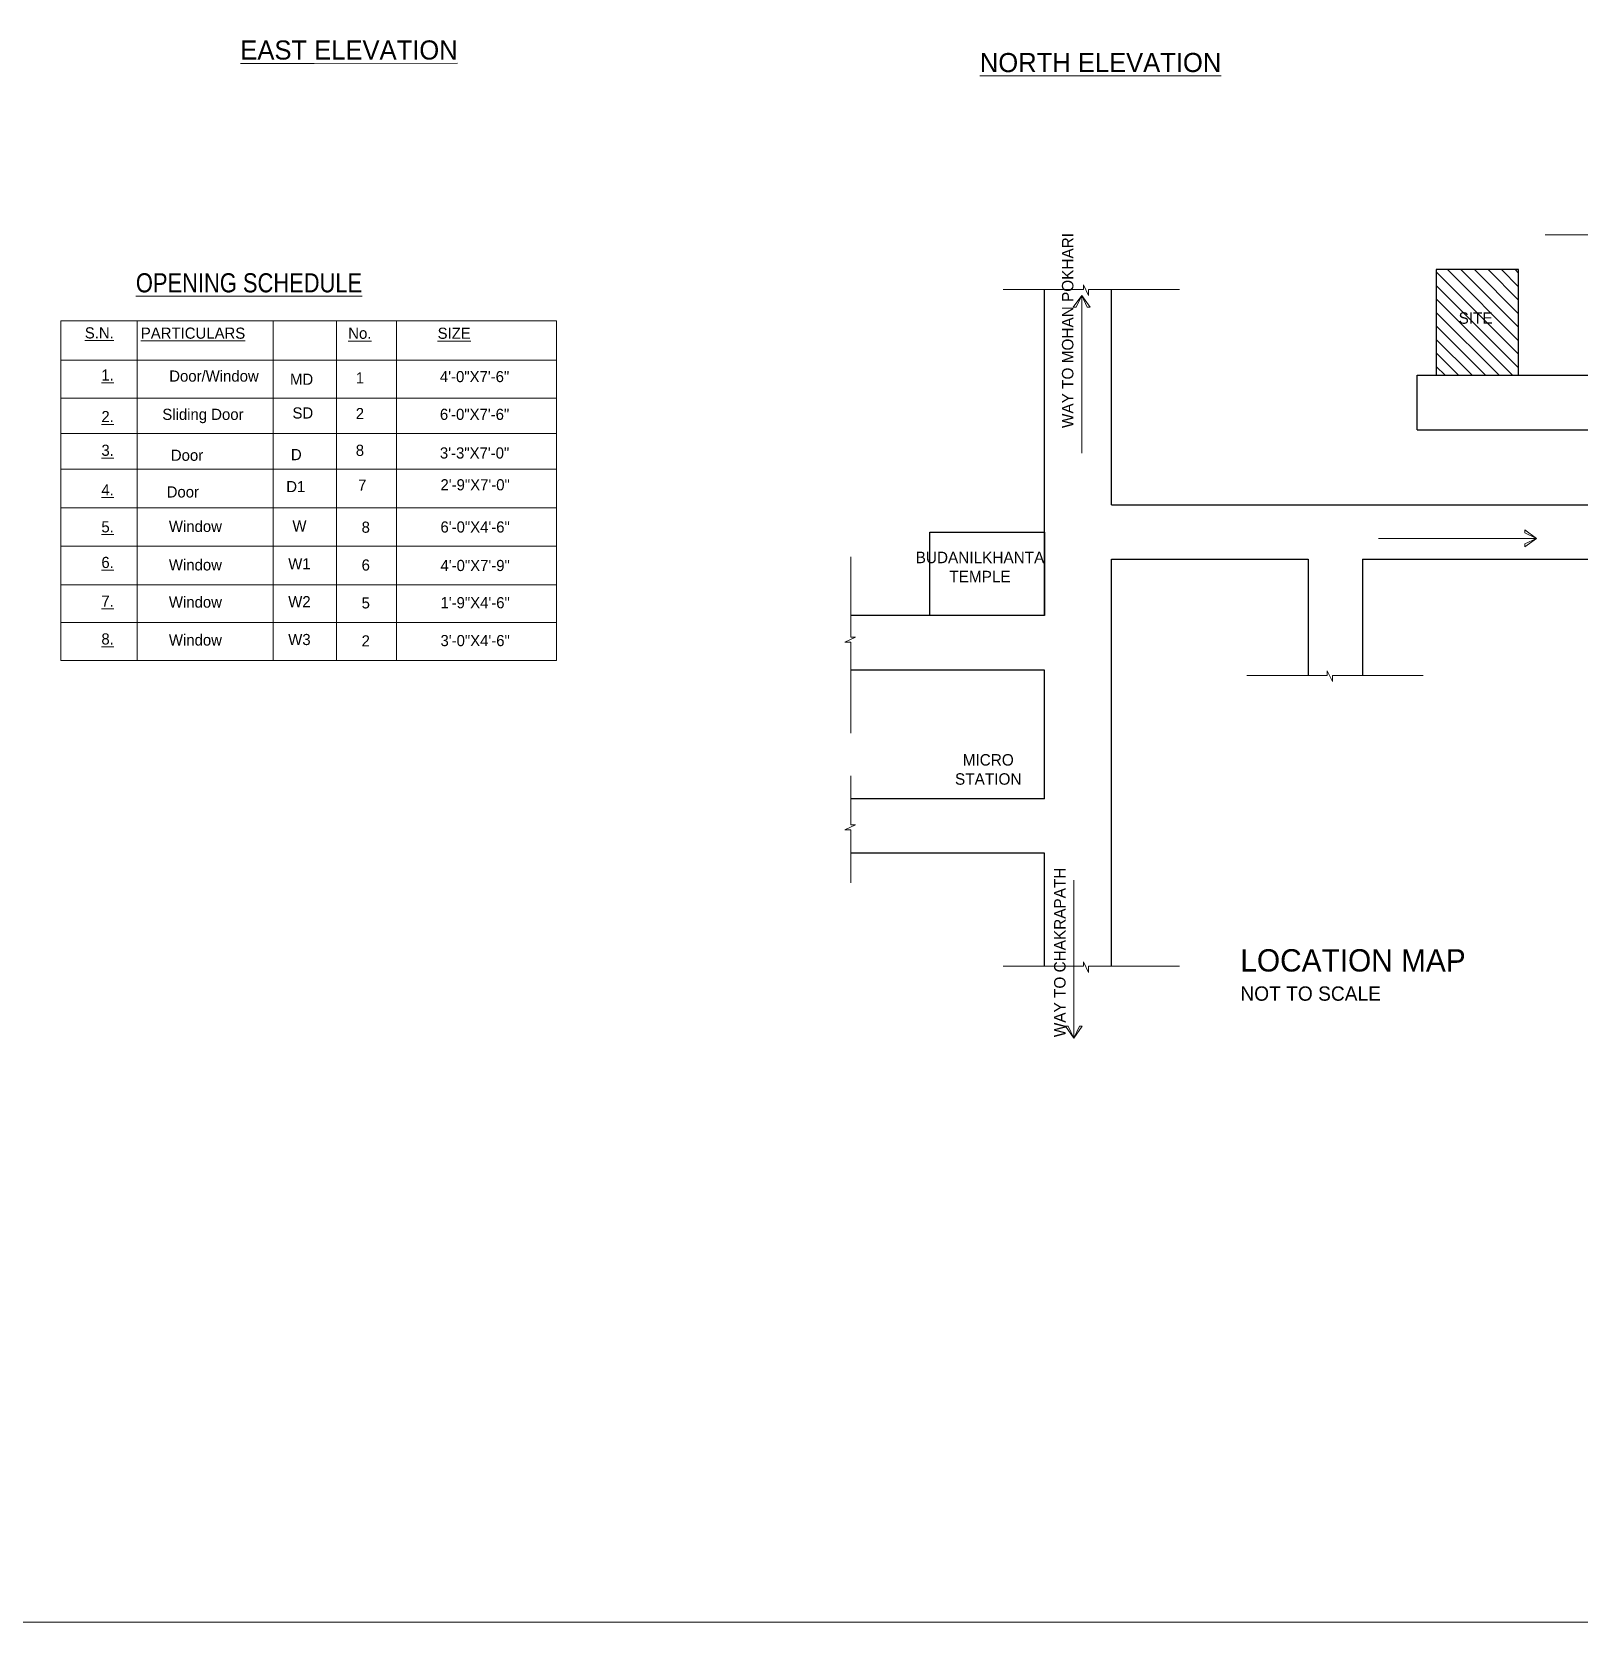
# Model space of a CAD drawing. Header units: inches. Extents: x 28835 to 36795, y -18828 to -9750.
# Drawn here: x 29898 to 31112, y -12596 to -11348 of the extents above; entities that cross this region are included whole.
import ezdxf

# ---------------------------------------------------------------- set-up
doc = ezdxf.new("R2010")
doc.units = ezdxf.units.IN
doc.header["$LTSCALE"] = 12
doc.header["$MEASUREMENT"] = 0
for name, color, linetype, lineweight in [('dimentions', 5, 'Continuous', 9), ('ele final', 145, 'Continuous', 20), ('Ha2', 31, 'Continuous', 0), ('Text', 7, 'Continuous', 5), ('TEXT1', 5, 'Continuous', 9), ('Wall', 1, 'Continuous', 30)]:
    doc.layers.add(name, color=color, linetype=linetype, lineweight=lineweight)
doc.styles.add('KBS', font='GOTHIC.TTF')

msp = doc.modelspace()

# ---------------------------------------------------------------- hatches: boundary and pattern name
at = {"layer": 'Ha2'}
h = msp.add_hatch(dxfattribs=at)
h.set_pattern_fill('ANSI31', color=256, scale=60, angle=-90, style=0)
h.set_pattern_definition([(315, (38640.222, -134491.4744), (5.30330086, 5.30330086), [])])
h.paths.add_polyline_path([(31064.6, -11617.38), (31064.6, -11534.43), (30999.89, -11534.43), (30999.89, -11617.38)])
h.paths.add_polyline_path([(31036.45, -11560.55), (31036.45, -11585.55), (31022.5, -11585.55), (31022.5, -11560.55)], flags=24)

# ---------------------------------------------------------------- linework, layer by layer
at = {"layer": 'dimentions', "ltscale": 0.3}
for p, q in [((30309.68, -11574.62), (29920.63, -11574.62)), ((29920.63, -11841.25), (29920.63, -11574.62)), ((29980.63, -11781.76), (29980.63, -11574.62)), ((30087.21, -11574.62), (30087.21, -11781.76)), ((30137.03, -11574.62), (30137.03, -11781.76)), ((30183.98, -11574.62), (30183.98, -11781.76)), ((30309.68, -11574.62), (30309.68, -11841.25)), ((30309.68, -11605.45), (29920.63, -11605.45)), ((30309.68, -11635.23), (29920.63, -11635.23)), ((30309.68, -11663.09), (29920.63, -11663.09)), ((30309.68, -11691.09), (29920.63, -11691.09)), ((30309.68, -11721.31), (29920.63, -11721.31)), ((30309.68, -11751.53), (29920.63, -11751.53)), ((30309.68, -11781.76), (29920.63, -11781.76)), ((29980.63, -11841.25), (29980.63, -11781.76)), ((30087.21, -11781.76), (30087.21, -11841.25)), ((30137.03, -11781.76), (30137.03, -11841.25)), ((30183.98, -11781.76), (30183.98, -11841.25)), ((30309.68, -11811.5), (29920.63, -11811.5)), ((30309.68, -11841.25), (29920.63, -11841.25))]:
    msp.add_line(p, q, dxfattribs=at)
at = {"layer": 'ele final', "ltscale": 12}
msp.add_lwpolyline([(28834.59, -9750.45), (32448.17, -9750.45), (32448.17, -12596.12), (28834.59, -12596.12)], close=True, dxfattribs=at)
at = {"layer": 'Ha2'}
for p, q in [((30721.74, -11678.45), (30721.74, -11554.59)), ((30954.75, -11745.38), (31078.62, -11745.38)), ((30715.58, -12013.71), (30715.58, -12137.58))]:
    msp.add_line(p, q, dxfattribs=at)
for points in [[(31085.45, -11506.98), (31148.5, -11506.98), (31148.5, -11506.98), (31148.5, -11503.44), (31152.51, -11511.81), (31152.51, -11506.98), (31223.83, -11506.98)], [(30660.06, -11549.91), (30723.11, -11549.91), (30723.11, -11549.91), (30723.11, -11546.37), (30727.13, -11554.74), (30727.13, -11549.91), (30798.44, -11549.91)], [(30721.74, -11554.59), (30715.13, -11563.81), (30717.38, -11563.81), (30721.74, -11554.59)], [(30721.74, -11554.59), (30728.35, -11563.81), (30726.1, -11563.81), (30721.74, -11554.59)], [(31078.62, -11745.38), (31069.4, -11738.77), (31069.4, -11741.02), (31078.62, -11745.38)], [(31078.62, -11745.38), (31069.4, -11751.99), (31069.4, -11749.74), (31078.62, -11745.38)], [(30540.65, -11759.81), (30540.65, -11822.85), (30540.65, -11822.85), (30544.2, -11822.85), (30535.83, -11826.87), (30540.65, -11826.87), (30540.65, -11898.19)], [(30851.37, -11852.97), (30914.42, -11852.97), (30914.42, -11852.97), (30914.42, -11849.43), (30918.43, -11857.79), (30918.43, -11852.97), (30989.75, -11852.97)], [(30540.65, -11931.86), (30540.65, -11970.1), (30540.65, -11970.1), (30544.2, -11970.1), (30535.83, -11974.11), (30540.65, -11974.11), (30540.65, -12015.86)], [(30660.06, -12081.28), (30723.11, -12081.28), (30723.11, -12081.28), (30723.11, -12077.74), (30727.13, -12086.11), (30727.13, -12081.28), (30798.44, -12081.28)], [(30715.58, -12137.58), (30708.97, -12128.36), (30711.22, -12128.36), (30715.58, -12137.58)], [(30715.58, -12137.58), (30722.19, -12128.36), (30719.94, -12128.36), (30715.58, -12137.58)]]:
    msp.add_lwpolyline(points, dxfattribs=at)
at = {"layer": 'Wall'}
for p, q in [((30692.62, -11806), (30692.62, -11549.91)), ((30745.12, -11719.08), (30745.12, -11549.91)), ((30984.99, -11617.38), (31133.52, -11617.38)), ((30984.99, -11660.08), (31133.52, -11660.08)), ((30745.12, -11719.08), (31133.52, -11719.08)), ((30745.12, -12081.28), (30745.12, -11761.78)), ((30745.12, -11761.78), (30899.44, -11761.78)), ((30899.44, -11761.78), (30899.44, -11852.97)), ((30942.14, -11761.78), (31376.15, -11761.78)), ((30942.14, -11761.78), (30942.14, -11852.97)), ((30692.62, -11806), (30540.65, -11806)), ((30692.62, -11848.7), (30540.65, -11848.7)), ((30692.62, -11949.89), (30692.62, -11848.7)), ((30692.62, -11949.89), (30540.65, -11949.89)), ((30692.62, -11992.59), (30540.65, -11992.59)), ((30692.62, -12081.28), (30692.62, -11992.59))]:
    msp.add_line(p, q, dxfattribs=at)
at = {"layer": 'Wall', "ltscale": 12}
msp.add_line((30984.99, -11660.08), (30984.99, -11617.38), dxfattribs=at)
at = {"layer": 'Wall'}
for points in [[(31064.6, -11617.38), (31064.6, -11534.43), (30999.89, -11534.43), (30999.89, -11617.38)], [(30602.53, -11740.58), (30692.62, -11740.58), (30692.62, -11806), (30602.53, -11806)]]:
    msp.add_lwpolyline(points, close=True, dxfattribs=at)

# ---------------------------------------------------------------- texts
at = {"layer": 'Text', "char_height": 15, "width": 360.0682, "attachment_point": 5, "rotation": 0.02235}
for s, insert in [('{\\fCentury Gothic|b0|i0|c0|p34;\\LEAST ELEVATION}', (30146.75, -11362.11)), ('{\\fCentury Gothic|b0|i0|c0|p34;\\LEAST ELEVATION}', (30146.75, -11362.11)), ('{\\fCentury Gothic|b0|i0|c0|p34;\\LNORTH ELEVATION}', (30736.54, -11371.94))]:
    msp.add_mtext(s, dxfattribs=dict(at, insert=insert))
at = {"layer": 'Text', "char_height": 9, "attachment_point": 6, "rotation": 90, "style": 'KBS'}
for s, insert in [('WAY TO MOHAN POKHARI', (30710.79, -11505.65)), ('WAY TO CHAKRAPATH', (30704.62, -12003.82))]:
    msp.add_mtext(s, dxfattribs=dict(at, insert=insert))
at = {"layer": 'Text', "attachment_point": 6, "style": 'KBS'}
for s, insert, char_height in [('{\\fArial Narrow|b0|i0|c0|p34;\\LOPENING SCHEDULE}', (30157.06, -11544.85), 15), ('{\\fCentury Gothic|b0|i0|c0|p34;\\LS.N.}', (29962.21, -11584.1), 8.75), ('{\\fCentury Gothic|b0|i0|c0|p34;\\LPARTICULARS}', (30065.33, -11584.33), 8.75), ('{\\fCentury Gothic|b0|i0|c0|p34;\\LNo.}', (30164.37, -11584.39), 8.75), ('{\\fCentury Gothic|b0|i0|c0|p34;\\LSIZE}', (30242.3, -11584.39), 8.75), ('{\\fCentury Gothic|b0|i0|c0|p34;\\L1.}', (29962.21, -11617.11), 8.75), ('Door/Window', (30075.92, -11618.01), 8.75), ('MD', (30118.65, -11620.44), 8.75), ('1', (30158.57, -11619.4), 8.75), ('4\'-0"X7\'-6"', (30272.5, -11618.43), 8.75), ('{\\fCentury Gothic|b0|i0|c0|p34;\\L2.}', (29962.21, -11649.76), 8.75), ('Sliding Door', (30063.99, -11649.32), 8.75), ('SD', (30118.65, -11646.97), 8.75), ('2', (30158.57, -11647.4), 8.75), ('6\'-0"X7\'-6"', (30272.5, -11648.05), 8.75), ('{\\fCentury Gothic|b0|i0|c0|p34;\\L3.}', (29962.21, -11676.26), 8.75), ('8', (30158.57, -11676.31), 8.75), ('{\\fCentury Gothic|b0|i0|c0|p34;Door}', (30032.32, -11680.17), 8.75), ('D', (30109.63, -11679.6), 8.75), ('3\'-3"X7\'-0"', (30272.5, -11678.38), 8.75), ('{\\L4.}', (29962.21, -11707.28), 8.75), ('{\\fCentury Gothic|b0|i0|c0|p34;Door}', (30029.03, -11708.97), 8.75), ('D1', (30112.47, -11704.71), 8.75), ('7', (30160.4, -11703.6), 8.75), ('2\'-9"X7\'-0" ', (30272.95, -11703.35), 8.75), ('{\\fCentury Gothic|b0|i0|c0|p34;\\L5.}', (29962.21, -11736.36), 8.75), ('{\\fCentury Gothic|b0|i0|c0|p34;Window}', (30047.04, -11736), 8.75), ('W', (30113.41, -11735.63), 8.75), ('8', (30163.16, -11736.65), 8.75), ('6\'-0"X4\'-6" ', (30272.95, -11736.48), 8.75), ('{\\L6.}', (29962.21, -11764.3), 8.75), ('{\\fCentury Gothic|b0|i0|c0|p34;Window}', (30047.04, -11766.22), 8.75), ('W1', (30116.63, -11765.31), 8.75), ('6', (30163.16, -11766.33), 8.75), ('4\'-0"X7\'-9" ', (30272.95, -11766.7), 8.75), ('{\\L7.}', (29962.21, -11794.61), 8.75), ('{\\fCentury Gothic|b0|i0|c0|p34;Window}', (30047.04, -11795.42), 8.75), ('W2', (30116.63, -11795.06), 8.75), ('5', (30163.16, -11796.07), 8.75), ('1\'-9"X4\'-6" ', (30272.95, -11795.91), 8.75), ('{\\L8.}', (29962.21, -11824.36), 8.75), ('{\\fCentury Gothic|b0|i0|c0|p34;Window}', (30047.04, -11825.17), 8.75), ('W3', (30116.63, -11824.81), 8.75), ('2', (30163.16, -11825.82), 8.75), ('3\'-0"X4\'-6" ', (30272.95, -11825.65), 8.75)]:
    msp.add_mtext(s, dxfattribs=dict(at, insert=insert, char_height=char_height))
at = {"layer": 'Text', "ltscale": 0.3, "char_height": 9, "attachment_point": 2, "style": 'KBS'}
for s, insert in [('SITE', (31030.88, -11567.9)), ('BUDANILKHANTA \\PTEMPLE', (30641.92, -11755.83)), ('MICRO \\PSTATION', (30648.38, -11914.73))]:
    msp.add_mtext(s, dxfattribs=dict(at, insert=insert))
at = {"layer": 'TEXT1', "ltscale": 4, "insert": (30846.22, -12067.87), "char_height": 10, "width": 389.0763, "attachment_point": 1, "style": 'KBS'}
msp.add_mtext('{\\H1.75x;LOCATION MAP\\P\\H0.6429x;NOT TO SCALE}', dxfattribs=at)

doc.saveas('drawing.dxf')
